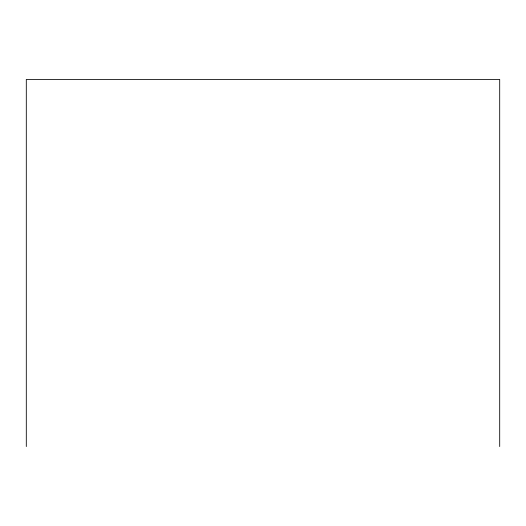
<?xml version="1.0" encoding="UTF-8"?>
<svg xmlns="http://www.w3.org/2000/svg" width="526" height="526" viewBox="0 0 526 526"><rect width="100%" height="100%" fill="white"/><g stroke="black" fill="none" stroke-linecap="round" stroke-linejoin="round"><path stroke-width="0.79" d="M499.7 446.554L499.7 79.446L26.3 79.446L26.3 446.554"/></g></svg>
